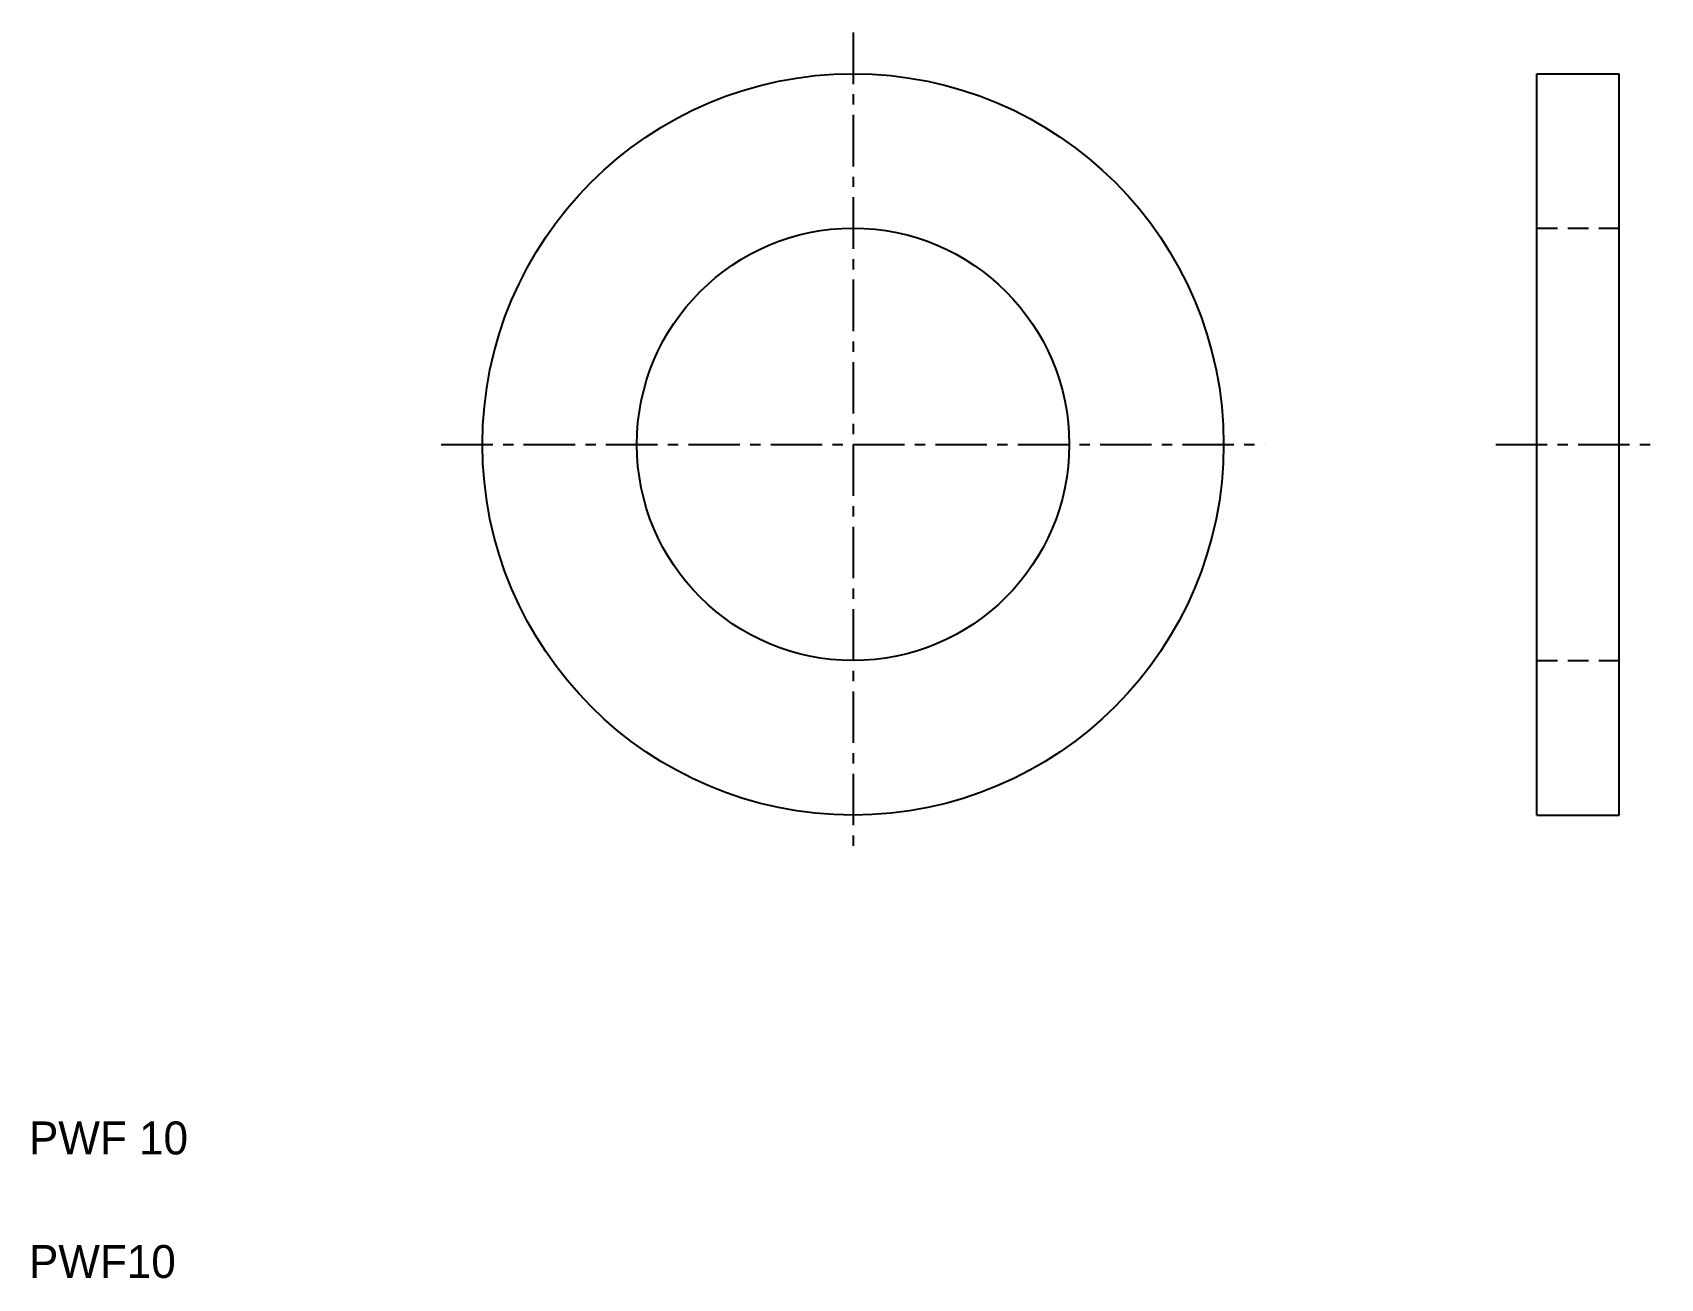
# Model space of a CAD drawing. Extents: x 2.1 to 41.6, y 2 to 32.2.
import ezdxf

# ---------------------------------------------------------------- set-up
doc = ezdxf.new("R2010")
doc.units = 0
doc.linetypes.add('CENTER', pattern=[2, 1.25, -0.25, 0.25, -0.25])
doc.linetypes.add('DASHED', pattern=[0.75, 0.5, -0.25])
doc.layers.get('0').update_dxf_attribs({"linetype": 'CONTINUOUS'})
doc.layers.add('CENTER', color=1, linetype='CENTER')

msp = doc.modelspace()

# ---------------------------------------------------------------- linework, layer by layer
at = {"color": 7, "linetype": 'CONTINUOUS'}
for p, q in [((38.622, 13.241), (38.622, 31.241)), ((38.622, 31.241), (40.622, 31.241)), ((40.622, 13.241), (40.622, 31.241)), ((40.622, 22.241), (40.622, 22.241)), ((38.622, 13.241), (40.622, 13.241))]:
    msp.add_line(p, q, dxfattribs=at)
at = {"color": 3, "linetype": 'DASHED'}
for p, q in [((38.622, 27.491), (40.622, 27.491)), ((38.622, 16.991), (40.622, 16.991))]:
    msp.add_line(p, q, dxfattribs=at)
at = {"color": 7, "linetype": 'CONTINUOUS'}
for radius in [9, 5.25]:
    msp.add_circle((22.014, 22.241), radius, dxfattribs=at)
at = {"layer": 'CENTER', "color": 1, "linetype": 'CENTER'}
for p, q in [((22.014, 32.241), (22.014, 12.241)), ((12.014, 22.241), (32.014, 22.241)), ((37.622, 22.241), (41.622, 22.241))]:
    msp.add_line(p, q, dxfattribs=at)

# ---------------------------------------------------------------- texts
at = {"color": 7, "linetype": 'CONTINUOUS'}
for s, p in [('PWF 10', (2, 5)), ('PWF10', (2, 2))]:
    msp.add_text(s, height=0.8, dxfattribs=at).set_placement(p)

doc.saveas('drawing.dxf')
